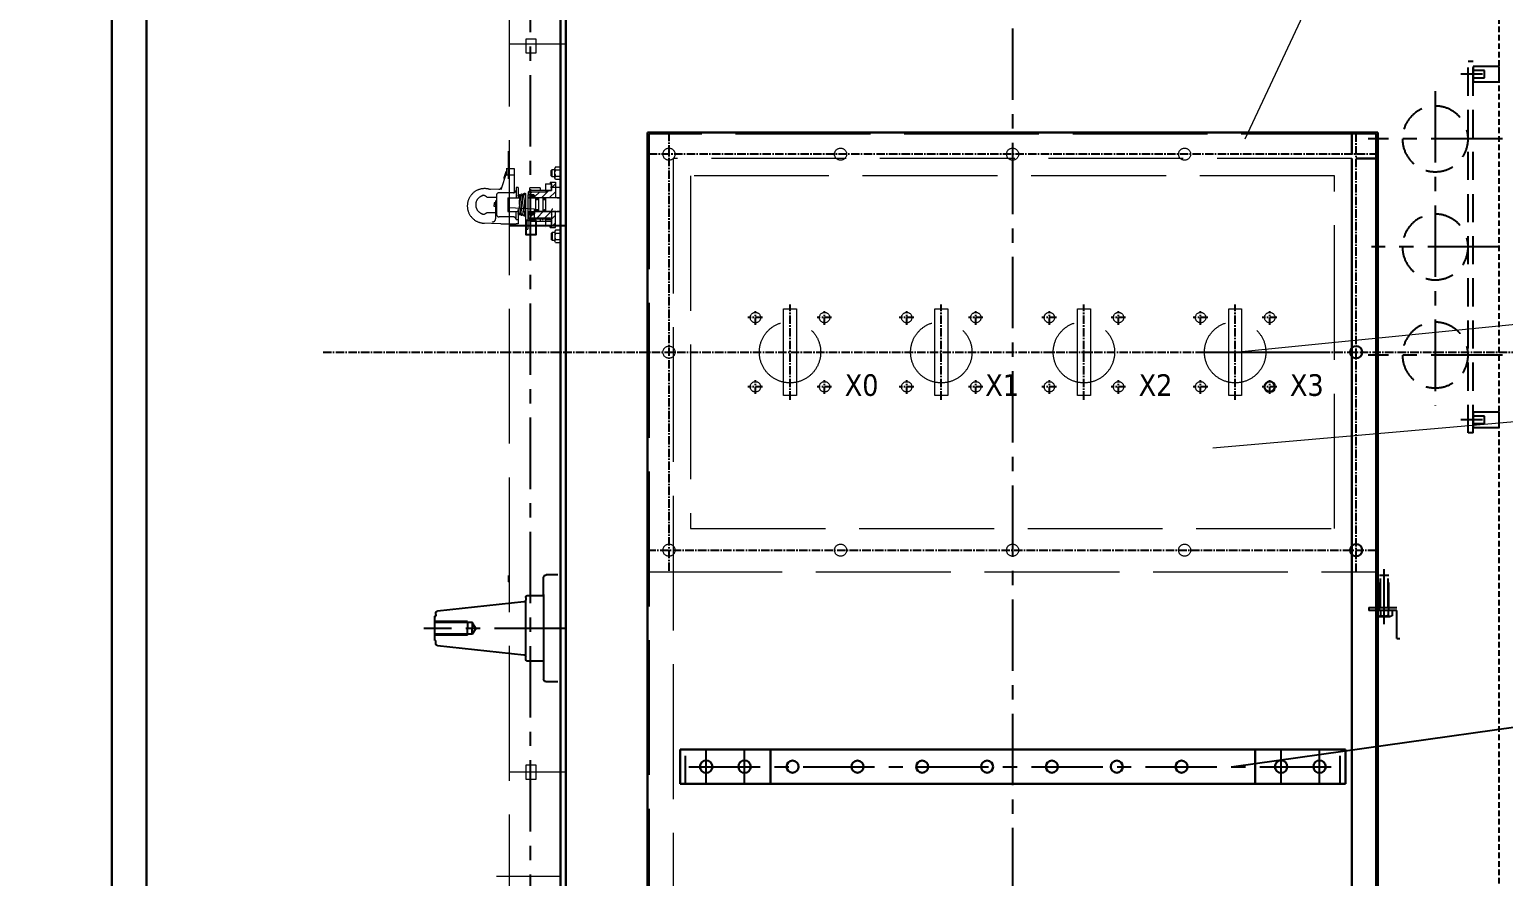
# Model space of a CAD drawing. Header units: millimetres. Extents: x 97339 to 122350, y -311274 to -152040.
# Drawn here: x 113657 to 115362, y -154634 to -153654 of the extents above; entities that cross this region are included whole.
import ezdxf

# ---------------------------------------------------------------- set-up
doc = ezdxf.new("R2010")
doc.units = ezdxf.units.MM
doc.header["$LTSCALE"] = 13
for name, pattern in [('ACAD_ISO02W100', [15, 12, -3]), ('CENTER', [50.8, 31.75, -6.35, 6.35, -6.35]), ('CENTER2', [1.125, 0.75, -0.125, 0.125, -0.125]), ('CENTERX2', [101.6, 63.5, -12.7, 12.7, -12.7]), ('DASHED', [0.75, 0.5, -0.25])]:
    doc.linetypes.add(name, pattern=pattern)
doc.layers.get('0').update_dxf_attribs({"color": 1, "linetype": 'CENTER'})
for name, color, linetype in [('1', 4, 'Continuous'), ('10', 1, 'Continuous'), ('3中心线层', 1, 'CENTER'), ('4虚线层', 6, 'DASHED'), ('PDF_几何图形', 7, 'Continuous'), ('中心线', 1, 'CENTER2'), ('器身绝缘0', 4, 'Continuous'), ('粗实线', 4, 'Continuous'), ('细实线', 2, 'Continuous')]:
    doc.layers.add(name, color=color, linetype=linetype)
doc.layers.add('标注、文本', color=3, linetype='Continuous', lineweight=25)
doc.layers.add('铁心', color=3, linetype='Continuous', lineweight=0)
doc.styles.get("Standard").update_dxf_attribs({"font": 'gbenor.shx', "bigfont": 'gbcbig.shx'})
doc.styles.add('Tahoma$001', font='tahoma.ttf', dxfattribs={"height": 2.159784})
doc.dimstyles.new('1-15', dxfattribs={"dimscale": 20, "dimtxt": 3.5, "dimasz": 2, "dimexe": 1.5, "dimexo": 0.5, "dimgap": 0.5, "dimtad": 1, "dimtoh": 1, "dimdec": 1, "dimdsep": 46, "dimtxsty": 'Standard', "dimcen": 2.5, "dimclrd": 3, "dimclre": 3, "dimclrt": 3, "dimadec": 0, "dimazin": 2, "dimtfac": 1, "dimtdec": 1, "dimtmove": 0, "dimatfit": 2, "dimfxl": 1, "dimarcsym": 0})
pattern_1 = [(135, (113682.8832, -165104.8281), (0.56126601, 0.56126601), []), (45, (113682.8832, -165104.8281), (1.68379802, 0.56126601), [1.984375, -1.190625])]

# ---------------------------------------------------------------- blocks, each defined once
blk = doc.blocks.new('角钢')
at = {"layer": '3中心线层'}
blk.add_line((212593.6, 11126.3), (212593.6, 11190), dxfattribs=at)
at = {"layer": '4虚线层', "ltscale": 5}
for p, q in [((212588.2, 11142), (212588.2, 11182.5)), ((212588.2, 11182.5), (212599, 11182.5)), ((212589.3, 11146.7), (212589.3, 11182.5)), ((212597.9, 11146.7), (212597.9, 11182.5)), ((212599, 11142), (212599, 11182.5)), ((212611.6, 11145.6), (212575.6, 11145.6)), ((212579.2, 11109.6), (212579.2, 11142)), ((212579.2, 11142), (212611.6, 11142)), ((212584.6, 11142), (212584.6, 11136.2)), ((212589.1, 11142), (212589.1, 11136.2)), ((212598.1, 11142), (212598.1, 11136.2)), ((212602.6, 11142), (212602.6, 11136.2)), ((212611.6, 11145.6), (212611.6, 11142)), ((212600.4, 11135.2), (212593.6, 11135.2)), ((212579.2, 11109.6), (212575.6, 11109.6))]:
    blk.add_line(p, q, dxfattribs=at)
at = {"layer": '4虚线层'}
blk.add_line((212593.6, 11135.2), (212586.8, 11135.2), dxfattribs=at)
blk.add_arc((212586.8, 11138.2), 3.01, 221.6088, 318.3912, dxfattribs=at)
at = {"layer": '4虚线层', "ltscale": 5}
for centre, radius, start, end in [((212593.6, 11145.8), 10.5, 244.676, 295.324), ((212600.4, 11138.2), 3.01, 221.6088, 318.3912)]:
    blk.add_arc(centre, radius, start, end, dxfattribs=at)
blk = doc.blocks.new('A$C7A9C35AF')
at = {"layer": '1', "color": 1, "linetype": 'CENTERX2', "lineweight": -3, "ltscale": 0.1}
for p, q in [((23.1, 415), (48.2, 415)), ((77.9, 395.1), (77.9, 31.7)), ((0, 340), (155.7, 340)), ((3.9, 215), (151.8, 215)), ((0, 90), (155.7, 90)), ((23.1, 15), (48.2, 15))]:
    blk.add_line(p, q, dxfattribs=at)
at = {"layer": '4虚线层', "ltscale": 5}
for p, q in [((39.9, 430), (33.9, 430)), ((33.9, 0), (33.9, 430)), ((39.9, 0), (39.9, 430)), ((33.9, 0), (39.9, 0))]:
    blk.add_line(p, q, dxfattribs=at)
for points in [[(3.9, 423.9), (33.9, 423.9), (33.9, 406.1), (3.9, 406.1)], [(3.9, 423.9), (33.9, 423.9), (33.9, 406.1), (3.9, 406.1)], [(20.9, 419.3), (33.9, 419.3), (33.9, 410.7), (20.9, 410.7)], [(20.9, 419.3), (33.9, 419.3), (33.9, 410.7), (20.9, 410.7)], [(3.9, 23.9), (33.9, 23.9), (33.9, 6.1), (3.9, 6.1)], [(3.9, 23.9), (33.9, 23.9), (33.9, 6.1), (3.9, 6.1)], [(20.9, 19.3), (33.9, 19.3), (33.9, 10.7), (20.9, 10.7)], [(20.9, 19.3), (33.9, 19.3), (33.9, 10.7), (20.9, 10.7)]]:
    blk.add_lwpolyline(points, close=True, dxfattribs=at)
for centre in [(77.9, 340), (77.9, 215), (77.9, 90)]:
    blk.add_circle(centre, 38, dxfattribs=at)
blk = doc.blocks.new('*D557')
at = {"layer": 'Defpoints', "color": 0, "transparency": 16777216}
for p in [(113509.8, -153257.1), (113752, -153257.1), (113752, -155208.4)]:
    blk.add_point(p, dxfattribs=at)
at = {"layer": '标注、文本', "color": 3, "lineweight": -2, "transparency": 16777216}
for p, q in [((113742, -153257.1), (113479.8, -153257.1)), ((113509.8, -155168.4), (113509.8, -153297.1)), ((113742, -155208.4), (113479.8, -155208.4))]:
    blk.add_line(p, q, dxfattribs=at)
at = {"layer": '标注、文本', "color": 3, "transparency": 16777216}
for points in [[(113503.2, -153297.1), (113516.5, -153297.1), (113509.8, -153257.1)], [(113503.2, -155168.4), (113516.5, -155168.4), (113509.8, -155208.4)]]:
    blk.add_solid(points, dxfattribs=at)
at = {"layer": '标注、文本', "color": 3, "transparency": 16777216, "insert": (113464.8, -154232.8), "char_height": 70, "attachment_point": 5, "rotation": 90}
blk.add_mtext('2050', dxfattribs=at)
blk = doc.blocks.new('A$C08576B93')
at = {"layer": '1', "color": 1, "linetype": 'CENTERX2', "lineweight": -3, "ltscale": 0.1}
for p, q in [((30, 0), (30, 40)), ((74.5, 0), (74.5, 40))]:
    blk.add_line(p, q, dxfattribs=at)
at = {"layer": '4虚线层', "ltscale": 5}
blk.add_line((6, 0), (6, 40), dxfattribs=at)
at = {"layer": '粗实线', "lineweight": 30}
for p, q in [((0, 40), (104.5, 40)), ((0, 0), (0, 40)), ((104.5, 40), (104.5, 0)), ((104.5, 0), (0, 0))]:
    blk.add_line(p, q, dxfattribs=at)
for centre in [(30, 20), (74.5, 20)]:
    blk.add_circle(centre, 7.15, dxfattribs=at)

msp = doc.modelspace()

# ---------------------------------------------------------------- hatches: boundary and pattern name
at = {"linetype": 'ACAD_ISO02W100', "lineweight": 13}
h = msp.add_hatch(dxfattribs=at)
h.set_pattern_fill('ANSI31', color=2, scale=2, angle=450, style=0)
h.set_pattern_definition([(45, (113682.883, -165104.828), (4.490128, -4.490128), [])])
h.paths.add_polyline_path([(114238.288, -153846.097), (114233.088, -153846.097), (114233.088, -153848.897), (114238.288, -153848.897), (114238.288, -153847.597)])
h = msp.add_hatch(dxfattribs=at)
h.set_pattern_fill('ANSI31', color=2, scale=1.5, angle=450, style=0)
h.set_pattern_definition([(45, (113682.883, -165104.828), (3.367596, -3.367596), [])])
h.paths.add_polyline_path([(114238.288, -153846.097), (114233.088, -153846.097), (114233.088, -153848.897), (114238.288, -153848.897), (114238.288, -153847.597)])
h = msp.add_hatch(dxfattribs=at)
h.set_pattern_fill('ANSI31', color=2, scale=2, angle=360, style=0)
h.set_pattern_definition([(45, (85877.0303, -165383.168), (-4.490128, 4.490128), [])])
h.paths.add_polyline_path([(114234.088, -153842.097), (114255.088, -153842.097), (114255.088, -153840.597), (114260.588, -153840.597), (114260.588, -153832.097), (114259.088, -153832.097), (114259.088, -153831.097), (114265.088, -153831.097), (114265.088, -153849.097), (114264.524, -153849.097), (114252.822, -153849.097, 0.33333333), (114251.322, -153849.097), (114244.522, -153849.097, 0.33333333), (114243.022, -153849.097), (114242.186, -153849.097), (114241.088, -153849.097), (114241.088, -153846.597), (114240.088, -153845.597), (114234.088, -153845.597)])
h.paths.add_polyline_path([(114241.088, -153865.097), (114243.022, -153865.097, 0.33333333), (114244.522, -153865.097), (114249.222, -153865.097), (114251.322, -153865.097, 0.33333333), (114252.822, -153865.097), (114264.522, -153865.097), (114265.088, -153865.097), (114265.088, -153883.143), (114259.088, -153883.143), (114259.088, -153882.097), (114260.588, -153882.097), (114260.588, -153873.597), (114259.088, -153873.597), (114259.088, -153872.097), (114234.088, -153872.097), (114234.088, -153868.597), (114240.088, -153868.597), (114241.088, -153867.597)])
h = msp.add_hatch(dxfattribs=at)
h.set_pattern_fill('ANSI38', color=2, scale=0.25, angle=360, style=0)
h.set_pattern_definition(pattern_1)
h.paths.add_polyline_path([(114241.088, -153847.597, 1), (114238.288, -153847.597, 1)])
h = msp.add_hatch(dxfattribs=at)
h.set_pattern_fill('ANSI31', color=2, scale=0.5, angle=450, style=0)
h.set_pattern_definition([(45, (113682.8832, -165104.8281), (1.12253202, -1.12253202), [])])
h.paths.add_polyline_path([(114238.288, -153868.097), (114238.288, -153865.297), (114233.088, -153865.297), (114233.088, -153868.097)])
h = msp.add_hatch(dxfattribs=at)
h.set_pattern_fill('ANSI38', color=2, scale=0.25, angle=360, style=0)
h.set_pattern_definition(pattern_1)
h.paths.add_polyline_path([(114241.088, -153866.597, 1), (114238.288, -153866.597, 1)])

# ---------------------------------------------------------------- linework, layer by layer
at = {"color": 2, "linetype": 'ACAD_ISO02W100', "lineweight": 13}
for p, q in [((114212.016, -155108.427), (114212.016, -153287.074)), ((114277.016, -153671.431), (114212.016, -153671.431)), ((114271.016, -153835.495), (114271.016, -153713.708)), ((114373.516, -153775.631), (114373.516, -155195.043)), ((115214.516, -153775.631), (114373.516, -153775.631)), ((114211.016, -153827.099), (114211.016, -153795.012)), ((114265.057, -153813.414), (114264.549, -153815.037)), ((114265.057, -153813.414), (114271.016, -153813.414)), ((114401.516, -153803.631), (114401.516, -155167.043)), ((115186.516, -153803.631), (114401.516, -153803.631)), ((114208.576, -153819.703), (114201.876, -153839.703)), ((114207.628, -153819.385), (114205.283, -153826.385)), ((114206.231, -153826.703), (114205.283, -153826.385)), ((114207.64, -153818.849), (114205.295, -153825.849)), ((114206.243, -153826.166), (114205.295, -153825.849)), ((114206.357, -153822.678), (114206.524, -153822.678)), ((114208.576, -153819.703), (114207.628, -153819.385)), ((114208.588, -153819.166), (114207.64, -153818.849)), ((114208.248, -153814.739), (114208.248, -153814.739)), ((114208.576, -153815.003), (114208.576, -153819.703)), ((114208.576, -153815.003), (114217.363, -153815.003)), ((114208.576, -153819.703), (114208.576, -153822.678)), ((114208.576, -153822.678), (114217.363, -153822.678)), ((114217.363, -153815.003), (114217.363, -153843.065)), ((114261.216, -153816.191), (114260.023, -153817.473)), ((114260.023, -153823.714), (114260.023, -153817.473)), ((114261.181, -153824.777), (114260.023, -153823.714)), ((114264.549, -153824.777), (114261.181, -153824.777)), ((114261.215, -153816.191), (114264.549, -153816.192)), ((114261.216, -153824.777), (114261.216, -153816.191)), ((114264.549, -153826.382), (114264.549, -153815.037)), ((114264.639, -153815.719), (114264.549, -153815.196)), ((114265.303, -153827.724), (114264.549, -153826.382)), ((114264.837, -153824.85), (114264.605, -153825.562)), ((114264.768, -153816.235), (114264.639, -153815.719)), ((114265, -153816.725), (114264.768, -153816.235)), ((114265.211, -153824.227), (114264.837, -153824.85)), ((114265.038, -153816.716), (114271.017, -153816.716)), ((114265.209, -153824.216), (114271.017, -153824.216)), ((114271.016, -153827.724), (114265.303, -153827.724)), ((114421.516, -153823.631), (114421.516, -154231.631)), ((115166.516, -153823.631), (114421.516, -153823.631)), ((115166.516, -154231.631), (115166.516, -153823.631)), ((114201.888, -153839.166), (114188.038, -153839.645)), ((114196.888, -153846.166), (114196.888, -153853.666)), ((114216.588, -153843.166), (114199.888, -153843.166)), ((114219.588, -153837.166), (114219.588, -153838.166)), ((114219.588, -153837.166), (114219.588, -153849.093)), ((114221.888, -153837.166), (114219.588, -153837.166)), ((114221.888, -153837.166), (114221.888, -153849.097)), ((114225.186, -153845.668), (114222.131, -153867.752)), ((114223.642, -153856.826), (114224.131, -153846.374)), ((114227.185, -153845.624), (114224.13, -153867.818)), ((114225.192, -153868.396), (114228.604, -153844.773)), ((114230.588, -153844.952), (114227.184, -153868.573)), ((114230.588, -153844.593), (114229.167, -153868.393)), ((114230.588, -153845.597), (114230.588, -153865.054)), ((114234.088, -153845.597), (114233.088, -153845.597)), ((114233.088, -153845.597), (114233.088, -153849.097)), ((114238.288, -153846.097), (114233.088, -153846.097)), ((114234.088, -153842.097), (114235.588, -153840.597)), ((114234.088, -153845.597), (114234.088, -153842.097)), ((114234.088, -153842.097), (114255.088, -153842.097)), ((114240.088, -153845.597), (114234.088, -153845.597)), ((114235.588, -153840.597), (114235.588, -153837.597)), ((114247.588, -153837.597), (114235.588, -153837.597)), ((114260.588, -153840.597), (114235.588, -153840.597)), ((114238.288, -153849.097), (114238.288, -153845.597)), ((114238.288, -153847.597), (114238.288, -153849.097)), ((114241.088, -153846.597), (114240.088, -153845.597)), ((114241.088, -153849.097), (114241.088, -153846.597)), ((114247.588, -153837.597), (114247.588, -153840.597)), ((114253.588, -153840.597), (114247.588, -153840.597)), ((114253.588, -153833.097), (114253.588, -153840.097)), ((114253.588, -153833.097), (114260.588, -153833.097)), ((114253.588, -153833.097), (114253.588, -153834.597)), ((114253.588, -153840.097), (114253.588, -153840.597)), ((114253.588, -153840.097), (114260.588, -153840.097)), ((114253.588, -153840.597), (114260.588, -153840.597)), ((114259.088, -153830.797), (114265.088, -153830.797)), ((114259.088, -153830.797), (114259.088, -153832.097)), ((114260.588, -153832.097), (114259.088, -153832.097)), ((114259.088, -153832.097), (114259.088, -153833.097)), ((114270.357, -153837.174), (114259.609, -153837.174)), ((114260.588, -153840.597), (114260.588, -153832.097)), ((114260.588, -153833.097), (114260.588, -153840.597)), ((114265.088, -153830.797), (114265.088, -153849.097)), ((114185.888, -153848.236), (114196.888, -153848.236)), ((114196.888, -153855.08), (114194.354, -153855.08)), ((114194.354, -153855.08), (114194.354, -153857.08)), ((114194.354, -153859.08), (114194.354, -153857.08)), ((114196.888, -153859.08), (114194.354, -153859.08)), ((114196.016, -153873.076), (114196.016, -153852.077)), ((114196.016, -153873.076), (114196.016, -153852.077)), ((114196.888, -153852.966), (114196.888, -153868.166)), ((114209.888, -153849.093), (114224.712, -153849.093)), ((114209.888, -153849.093), (114209.888, -153865.066)), ((114211.016, -153859.141), (114211.016, -153852.076)), ((114211.949, -153860.138), (114240.082, -153862.014)), ((114221.888, -153864.466), (114221.888, -153862.466)), ((114221.888, -153864.466), (114221.888, -153876.166)), ((114226.708, -153849.093), (114227.98, -153849.093)), ((114229.991, -153849.093), (114230.588, -153849.093)), ((114238.288, -153848.897), (114233.088, -153848.897)), ((114233.088, -153849.093), (114244.238, -153849.093)), ((114233.088, -153849.093), (114233.088, -153865.052)), ((114241.016, -153875.076), (114241.016, -153863.012)), ((114263.088, -153849.097), (114241.088, -153849.097)), ((114242.122, -153849.097), (114242.122, -153851.097)), ((114242.122, -153851.097), (114242.122, -153863.097)), ((114245.422, -153851.097), (114242.122, -153851.097)), ((114242.122, -153863.097), (114242.122, -153865.097)), ((114245.422, -153863.097), (114242.122, -153863.097)), ((114262.686, -153849.097), (114242.186, -153849.097)), ((114243.766, -153849.097), (114242.542, -153850.32)), ((114242.542, -153864.317), (114243.121, -153864.896)), ((114243.236, -153863.097), (114242.567, -153863.766)), ((114244.359, -153863.097), (114242.706, -153864.749)), ((114244.712, -153849.273), (114242.948, -153851.037)), ((114248.024, -153849.097), (114243.024, -153849.097)), ((114243.03, -153849.09), (114243.037, -153849.097)), ((114243.037, -153849.097), (114244.243, -153850.303)), ((114243.442, -153862.891), (114243.236, -153863.097)), ((114243.38, -153862.91), (114243.566, -153863.097)), ((114243.401, -153850.584), (114243.914, -153851.097)), ((114243.401, -153864.054), (114244.444, -153865.097)), ((114244.936, -153863.641), (114243.481, -153865.097)), ((114243.566, -153863.097), (114244.243, -153863.773)), ((114244.011, -153851.097), (114243.761, -153851.346)), ((114243.996, -153848.867), (114243.766, -153849.097)), ((114243.914, -153851.097), (114244.116, -153851.298)), ((114245.022, -153850.085), (114244.011, -153851.097)), ((114249.222, -153849.097), (114244.222, -153849.097)), ((114249.222, -153849.097), (114244.222, -153849.097)), ((114244.238, -153851.193), (114244.283, -153851.193)), ((114244.238, -153862.966), (114244.283, -153862.966)), ((114244.425, -153863.03), (114244.359, -153863.097)), ((114244.524, -153849.461), (114245.014, -153849.951)), ((114245.422, -153849.097), (114245.422, -153851.097)), ((114245.422, -153851.097), (114245.422, -153863.097)), ((114245.422, -153863.097), (114245.422, -153865.097)), ((114250.422, -153849.097), (114250.422, -153851.097)), ((114250.422, -153851.097), (114250.422, -153863.097)), ((114250.422, -153851.097), (114253.722, -153851.097)), ((114250.422, -153863.097), (114250.422, -153865.097)), ((114250.422, -153863.097), (114253.722, -153863.097)), ((114250.823, -153850.148), (114251.772, -153851.097)), ((114251.623, -153849.097), (114250.841, -153849.879)), ((114252.216, -153863.097), (114250.871, -153864.442)), ((114250.891, -153863.686), (114252.101, -153864.896)), ((114252.746, -153849.097), (114251.04, -153850.802)), ((114251.104, -153849.306), (114251.54, -153849.742)), ((114263.324, -153849.097), (114251.324, -153849.097)), ((114253.079, -153863.356), (114251.339, -153865.097)), ((114251.382, -153863.054), (114251.424, -153863.097)), ((114251.424, -153863.097), (114251.54, -153863.212)), ((114251.868, -153851.097), (114251.681, -153851.284)), ((114251.772, -153851.097), (114252.021, -153851.345)), ((114253.259, -153849.706), (114251.868, -153851.097)), ((114251.896, -153848.975), (114252.017, -153849.097)), ((114252.017, -153849.097), (114253.223, -153850.303)), ((114252.418, -153862.895), (114252.216, -153863.097)), ((114252.322, -153862.872), (114252.546, -153863.097)), ((114252.381, -153850.584), (114252.863, -153851.065)), ((114252.381, -153864.054), (114253.114, -153864.787)), ((114253.313, -153864.245), (114252.461, -153865.097)), ((114264.522, -153849.097), (114252.522, -153849.097)), ((114264.522, -153849.097), (114252.522, -153849.097)), ((114252.546, -153863.097), (114253.223, -153863.773)), ((114252.778, -153849.065), (114252.746, -153849.097)), ((114253.722, -153849.097), (114253.722, -153851.097)), ((114253.722, -153851.097), (114253.722, -153863.097)), ((114253.722, -153863.097), (114253.722, -153865.097)), ((114261.016, -153863.931), (114260.079, -153864.758)), ((114260.079, -153864.758), (114261.016, -153865.672)), ((114261.016, -153863.931), (114261.016, -153863.076)), ((114265.722, -153849.097), (114264.524, -153849.097)), ((114270.357, -153849.097), (114266.922, -153849.097)), ((114267.222, -153849.097), (114270.357, -153849.097)), ((114270.357, -153849.097), (114267.222, -153849.097)), ((114201.888, -153879.166), (114180.51, -153878.428)), ((114181.223, -153878.44), (114181.223, -153878.452)), ((114185.761, -153866.197), (114196.888, -153866.197)), ((114216.588, -153871.166), (114199.888, -153871.166)), ((114201.888, -153879.166), (114219.588, -153879.166)), ((114209.888, -153865.066), (114222.504, -153865.058)), ((114219.588, -153874.166), (114219.588, -153865.06)), ((114219.588, -153874.166), (114221.888, -153874.166)), ((114221.888, -153879.166), (114219.588, -153879.166)), ((114221.888, -153879.166), (114219.588, -153879.166)), ((114221.888, -153865.059), (114221.888, -153879.166)), ((114224.51, -153865.057), (114225.675, -153865.057)), ((114227.691, -153865.055), (114229.367, -153865.054)), ((114230.588, -153865.054), (114230.588, -153885.46)), ((114233.088, -153865.052), (114244.243, -153865.046)), ((114233.088, -153865.052), (114233.088, -153868.597)), ((114233.088, -153865.052), (114233.088, -153885.46)), ((114238.288, -153865.297), (114233.088, -153865.297)), ((114238.288, -153868.097), (114233.088, -153868.097)), ((114240.088, -153868.597), (114233.088, -153868.597)), ((114234.088, -153872.097), (114234.088, -153868.597)), ((114234.088, -153872.097), (114259.088, -153872.097)), ((114235.588, -153873.597), (114234.088, -153872.097)), ((114235.588, -153873.597), (114235.588, -153876.597)), ((114260.588, -153873.597), (114235.588, -153873.597)), ((114247.569, -153876.597), (114235.588, -153876.597)), ((114238.288, -153865.097), (114238.288, -153868.597)), ((114238.288, -153868.597), (114238.288, -153865.097)), ((114240.088, -153868.597), (114241.088, -153867.597)), ((114241.088, -153867.597), (114241.088, -153865.097)), ((114263.088, -153865.097), (114241.088, -153865.097)), ((114242.016, -153876.076), (114260.016, -153876.076)), ((114262.686, -153865.097), (114242.186, -153865.097)), ((114249.222, -153865.097), (114244.222, -153865.097)), ((114249.222, -153865.097), (114244.222, -153865.097)), ((114244.243, -153865.046), (114270.357, -153865.046)), ((114244.444, -153865.097), (114244.476, -153865.129)), ((114250.422, -153865.097), (114245.422, -153865.097)), ((114247.569, -153873.597), (114247.569, -153876.597)), ((114252.461, -153865.097), (114252.22, -153865.338)), ((114264.522, -153865.097), (114252.522, -153865.097)), ((114264.522, -153865.097), (114252.522, -153865.097)), ((114253.588, -153873.597), (114253.588, -153881.097)), ((114253.588, -153873.597), (114253.588, -153881.097)), ((114253.588, -153874.097), (114260.588, -153874.097)), ((114253.588, -153879.597), (114253.588, -153881.097)), ((114253.588, -153881.097), (114260.588, -153881.097)), ((114265.722, -153865.097), (114253.722, -153865.097)), ((114254.022, -153865.097), (114254.857, -153865.097)), ((114254.022, -153865.097), (114254.857, -153865.097)), ((114259.088, -153873.597), (114259.088, -153872.097)), ((114259.088, -153883.397), (114259.088, -153881.097)), ((114261.016, -153866.869), (114260.079, -153867.696)), ((114260.079, -153867.696), (114261.016, -153868.609)), ((114261.016, -153870.85), (114260.079, -153871.677)), ((114260.079, -153871.677), (114261.016, -153872.591)), ((114260.588, -153873.597), (114260.588, -153881.097)), ((114260.588, -153882.097), (114260.588, -153873.597)), ((114261.016, -153866.869), (114261.016, -153865.672)), ((114261.016, -153870.85), (114261.016, -153868.609)), ((114261.016, -153875.076), (114261.016, -153872.591)), ((114262.686, -153865.097), (114265.022, -153865.097)), ((114265.722, -153865.097), (114264.524, -153865.097)), ((114265.088, -153883.397), (114265.088, -153865.097)), ((114270.357, -153865.097), (114266.922, -153865.097)), ((114270.357, -153865.097), (114267.222, -153865.097)), ((114267.222, -153865.097), (114270.357, -153865.097)), ((114230.588, -153885.46), (114233.088, -153885.46)), ((114253.7, -153883.064), (114253.588, -153883.064)), ((114260.588, -153882.097), (114259.088, -153882.097)), ((114259.088, -153883.397), (114265.088, -153883.397)), ((114259.088, -153883.397), (114265.088, -153883.397)), ((114259.088, -153883.397), (114265.088, -153883.397)), ((114421.516, -154231.631), (115166.516, -154231.631)), ((114211.016, -154293.086), (114211.016, -154286.021)), ((114371.516, -154281.631), (115216.516, -154281.631)), ((114277.016, -154513.431), (114212.016, -154513.431)), ((114271.016, -154634.043), (114197.016, -154634.043))]:
    msp.add_line(p, q, dxfattribs=at)
for points in [[(114243.016, -153665.431), (114231.016, -153665.431), (114231.016, -153681.431), (114243.016, -153681.431)], [(114529.016, -153977.631), (114544.016, -153977.631), (114544.016, -154077.631), (114529.016, -154077.631)], [(114704.016, -153977.631), (114719.016, -153977.631), (114719.016, -154077.631), (114704.016, -154077.631)], [(114869.016, -153977.631), (114884.016, -153977.631), (114884.016, -154077.631), (114869.016, -154077.631)], [(115044.016, -153977.631), (115059.016, -153977.631), (115059.016, -154077.631), (115044.016, -154077.631)], [(114243.016, -154505.431), (114231.016, -154505.431), (114231.016, -154521.431), (114243.016, -154521.431)]]:
    msp.add_lwpolyline(points, close=True, dxfattribs=at)
for centre, radius in [((114396.516, -153798.631), 7), ((114595.016, -153798.631), 7), ((114794.016, -153798.631), 7), ((114993.016, -153798.631), 7), ((114223.131, -153846.374), 1), ((114226.185, -153845.646), 1), ((114229.604, -153844.773), 1), ((114239.688, -153847.597), 1.4), ((114243.772, -153850.097), 1.25), ((114243.772, -153864.097), 1.25), ((114252.072, -153850.097), 1.25), ((114252.072, -153864.097), 1.25), ((114223.131, -153867.785), 1), ((114226.185, -153868.513), 1), ((114229.604, -153869.386), 1), ((114239.688, -153866.597), 1.4), ((114496.516, -153987.631), 6), ((114576.516, -153987.631), 6), ((114671.516, -153987.631), 6), ((114751.516, -153987.631), 6), ((114836.516, -153987.631), 6), ((114916.516, -153987.631), 6), ((115011.516, -153987.631), 6), ((115091.516, -153987.631), 6), ((114536.516, -154027.631), 35.5), ((114711.516, -154027.631), 35.5), ((114876.516, -154027.631), 35.5), ((115051.516, -154027.631), 35.5), ((114396.516, -154027.631), 7), ((114496.516, -154067.631), 6), ((114576.516, -154067.631), 6), ((114671.516, -154067.631), 6), ((114751.516, -154067.631), 6), ((114836.516, -154067.631), 6), ((114916.516, -154067.631), 6), ((115011.516, -154067.631), 6), ((114396.516, -154256.631), 7), ((114595.016, -154256.631), 7), ((114794.016, -154256.631), 7), ((114993.016, -154256.631), 7)]:
    msp.add_circle(centre, radius, dxfattribs=at)
for centre, radius, start, end in [((114296.585, -153821.355), 32.308, 185.594641, 185.934815), ((114290.93, -153821.949), 26.623, 185.921264, 186.765604), ((114275.633, -153820.225), 11.161, 161.674005, 173.251663), ((114275.633, -153820.225), 11.161, 186.748337, 200.951602), ((114183.201, -153858.44), 20, 70.008476, 270.062895), ((114183.888, -153857.166), 11, 96.363853, 180), ((114180.336, -153843.253), 3, 276.363853, 276.363853), ((114181.223, -153851.203), 5, 66.109336, 96.363853), ((114178.388, -153857.604), 12, 51.317813, 66.109336), ((114199.888, -153846.166), 3, 90, 180), ((114199.704, -153836.24), 3, 271.978733, 341.479151), ((114216.588, -153840.166), 3, 270, 0), ((114183.888, -153857.166), 11, 180.138819, 263.636147), ((114212.016, -153859.141), 1, 180, 266.185925), ((114240.016, -153863.012), 1, 0, 86.185925), ((114262.016, -153863.076), 1, 89.999999, 179.999999), ((114180.336, -153871.08), 3, 83.636147, 83.636147), ((114181.223, -153863.129), 5, 263.636147, 293.890664), ((114178.388, -153856.729), 12, 293.890664, 307.911751), ((114192.016, -153873.076), 4, 270, 0), ((114192.016, -153873.076), 4, 270, 0), ((114199.888, -153868.166), 3, 180, 270), ((114216.588, -153874.166), 3, 0, 90), ((114242.016, -153875.076), 1, 180, 270), ((114260.016, -153875.076), 1, 270, 0), ((114212.016, -154293.086), 1, 180, 266.185925)]:
    msp.add_arc(centre, radius, start, end, dxfattribs=at)
at = {"color": 2, "linetype": 'ACAD_ISO02W100', "lineweight": 13, "start_tangent": (-0.19280601, 0.98123689), "end_tangent": (-0.11811838, 0.99299952)}
msp.add_spline([(114264.685, -153826.331), (114264.642, -153826.102), (114264.493, -153825.085)], degree=3, dxfattribs=at)
at = {"layer": '1', "color": 1, "linetype": 'CENTERX2', "lineweight": -3, "ltscale": 0.1}
for p, q in [((114236.435, -155110.427), (114236.435, -153257.074)), ((114236.435, -155110.427), (114236.435, -153257.074)), ((114794.016, -153257.074), (114794.016, -155108.427)), ((114277.016, -154347.012), (114112.877, -154347.012)), ((114419.509, -154507.019), (115179.145, -154507.019))]:
    msp.add_line(p, q, dxfattribs=at)
at = {"layer": '10', "color": 2, "linetype": 'ACAD_ISO02W100', "lineweight": 13}
for p, q in [((114224.712, -153849.097), (114221.888, -153849.097)), ((114221.888, -153864.483), (114221.888, -153862.466)), ((114227.98, -153849.097), (114226.707, -153849.097)), ((114230.588, -153849.097), (114229.991, -153849.097)), ((114270.357, -153849.097), (114233.088, -153849.097)), ((114270.357, -153849.097), (114269.388, -153849.097)), ((114250.088, -153873.597), (114250.088, -153874.866)), ((114261.181, -153889.382), (114260.023, -153890.445)), ((114260.023, -153890.445), (114260.023, -153896.686)), ((114261.216, -153897.968), (114260.023, -153896.686)), ((114264.549, -153889.382), (114261.181, -153889.382)), ((114261.215, -153897.968), (114264.549, -153897.967)), ((114261.216, -153889.382), (114261.216, -153897.968)), ((114265.303, -153886.435), (114264.549, -153887.777)), ((114264.549, -153887.777), (114264.549, -153899.122)), ((114264.639, -153898.44), (114264.549, -153898.963)), ((114264.837, -153889.309), (114264.605, -153888.597)), ((114264.768, -153897.924), (114264.639, -153898.44)), ((114265, -153897.434), (114264.768, -153897.924)), ((114265.211, -153889.932), (114264.837, -153889.309)), ((114265.038, -153897.443), (114271.017, -153897.443)), ((114265.209, -153889.943), (114271.017, -153889.943)), ((114271.016, -153886.435), (114265.303, -153886.435)), ((114265.057, -153900.745), (114264.549, -153899.122)), ((114265.057, -153900.745), (114271.016, -153900.745))]:
    msp.add_line(p, q, dxfattribs=at)
for start, end in [(159.048398, 173.251663), (186.748337, 198.325995)]:
    msp.add_arc((114275.633, -153893.934), 11.161, start, end, dxfattribs=at)
at = {"layer": '3中心线层', "ltscale": 0.02}
for p, q in [((114496.516, -153995.839), (114496.516, -153980.028)), ((114576.516, -153995.839), (114576.516, -153980.028)), ((114671.516, -153995.839), (114671.516, -153980.028)), ((114751.516, -153995.839), (114751.516, -153980.028)), ((114836.516, -153995.839), (114836.516, -153980.028)), ((114916.516, -153995.839), (114916.516, -153980.028)), ((115011.516, -153995.839), (115011.516, -153980.028)), ((115091.516, -153995.839), (115091.516, -153980.028)), ((114504.704, -153987.631), (114487.875, -153987.631)), ((114584.704, -153987.631), (114567.875, -153987.631)), ((114679.704, -153987.631), (114662.875, -153987.631)), ((114759.704, -153987.631), (114742.875, -153987.631)), ((114844.704, -153987.631), (114827.875, -153987.631)), ((114924.704, -153987.631), (114907.875, -153987.631)), ((115019.704, -153987.631), (115002.875, -153987.631)), ((115099.704, -153987.631), (115082.875, -153987.631)), ((114504.704, -154067.631), (114487.875, -154067.631)), ((114496.516, -154075.839), (114496.516, -154060.028)), ((114584.704, -154067.631), (114567.875, -154067.631)), ((114576.516, -154075.839), (114576.516, -154060.028)), ((114679.704, -154067.631), (114662.875, -154067.631)), ((114671.516, -154075.839), (114671.516, -154060.028)), ((114759.704, -154067.631), (114742.875, -154067.631)), ((114751.516, -154075.839), (114751.516, -154060.028)), ((114844.704, -154067.631), (114827.875, -154067.631)), ((114836.516, -154075.839), (114836.516, -154060.028)), ((114924.704, -154067.631), (114907.875, -154067.631)), ((114916.516, -154075.839), (114916.516, -154060.028)), ((115019.704, -154067.631), (115002.875, -154067.631)), ((115011.516, -154075.839), (115011.516, -154060.028)), ((115099.704, -154067.631), (115082.875, -154067.631)), ((115091.516, -154075.839), (115091.516, -154060.028))]:
    msp.add_line(p, q, dxfattribs=at)
at = {"layer": '4虚线层'}
for p, q in [((114277.016, -153257.074), (114277.016, -155100.427)), ((115357.016, -155100.427), (115357.016, -153398.292))]:
    msp.add_line(p, q, dxfattribs=at)
at = {"layer": '4虚线层', "ltscale": 5}
msp.add_line((114277.016, -153365.427), (114277.016, -155100.427), dxfattribs=at)
at = {"layer": 'PDF_几何图形'}
for p, q in [((114251.521, -154307.931), (114251.521, -154288.254)), ((114268.04, -154285.278), (114254.497, -154285.278)), ((114251.521, -154307.931), (114251.521, -154405.771)), ((114230.811, -154382.814), (114230.811, -154314.247)), ((114233.058, -154308.903), (114250.488, -154308.903)), ((114163.398, -154339.269), (114125.501, -154339.269)), ((114126.776, -154340.302), (114125.501, -154339.269)), ((114125.501, -154353.784), (114125.501, -154340.302)), ((114126.776, -154331.131), (114126.776, -154329.309)), ((114126.776, -154331.131), (114126.776, -154333.014)), ((114168.803, -154340.302), (114126.776, -154340.302)), ((114163.398, -154339.269), (114163.398, -154347.043)), ((114126.776, -154353.784), (114125.501, -154354.756)), ((114163.398, -154354.756), (114125.501, -154354.756)), ((114168.803, -154353.784), (114126.776, -154353.784)), ((114163.398, -154354.756), (114163.398, -154347.043)), ((114125.501, -154361.011), (114126.776, -154361.011)), ((114126.776, -154364.777), (114126.776, -154361.011)), ((114250.488, -154385.122), (114233.058, -154385.122)), ((114268.04, -154408.747), (114254.497, -154408.747))]:
    msp.add_line(p, q, dxfattribs=at)
for points in [[(114251.521, -154288.254), (114251.642, -154287.525), (114251.946, -154286.796), (114252.371, -154286.128), (114253.039, -154285.703), (114253.768, -154285.399), (114254.497, -154285.278)], [(114251.521, -154307.931), (114251.399, -154308.417), (114251.035, -154308.781), (114250.488, -154308.903)], [(114230.811, -154311.211), (114230.811, -154314.247), (114230.689, -154314.915), (114230.386, -154315.462), (114229.961, -154316.009), (114229.414, -154316.312), (114228.746, -154316.494), (114128.841, -154327.001)], [(114230.811, -154311.211), (114230.932, -154310.482), (114231.236, -154309.875), (114231.722, -154309.389), (114232.39, -154309.024), (114233.058, -154308.903)], [(114125.501, -154361.011), (114125.501, -154333.014), (114126.776, -154333.014)], [(114126.776, -154329.309), (114126.898, -154328.641), (114127.141, -154328.034), (114127.626, -154327.548), (114128.173, -154327.183), (114128.841, -154327.001)], [(114172.872, -154347.043), (114168.803, -154340.302), (114168.803, -154347.043)], [(114172.872, -154347.043), (114168.803, -154353.784), (114168.803, -154347.043)], [(114128.841, -154367.024), (114128.173, -154366.842), (114127.626, -154366.538), (114127.141, -154365.991), (114126.898, -154365.384), (114126.776, -154364.777)], [(114128.841, -154367.024), (114228.746, -154377.531), (114229.414, -154377.713), (114229.961, -154378.077), (114230.386, -154378.563), (114230.689, -154379.17), (114230.811, -154379.838)], [(114233.058, -154385.122), (114232.39, -154385.001), (114231.722, -154384.697), (114231.236, -154384.211), (114230.932, -154383.543), (114230.811, -154382.814)], [(114250.488, -154385.122), (114251.035, -154385.244), (114251.399, -154385.608), (114251.521, -154386.155)], [(114254.497, -154408.747), (114253.768, -154408.686), (114253.039, -154408.383), (114252.371, -154407.897), (114251.946, -154407.289), (114251.642, -154406.561), (114251.521, -154405.771)]]:
    msp.add_lwpolyline(points, dxfattribs=at)
at = {"layer": '中心线'}
for p, q in [((114396.516, -153773.631), (114396.516, -154281.631)), ((115191.516, -154281.631), (115191.516, -153773.631)), ((115216.516, -153798.631), (114371.516, -153798.631)), ((114536.516, -154082.631), (114536.516, -153972.631)), ((114711.516, -154082.631), (114711.516, -153972.631)), ((114876.516, -154082.631), (114876.516, -153972.631)), ((115051.516, -154082.631), (115051.516, -153972.631)), ((113996.318, -154027.631), (115529.713, -154027.631)), ((115014.7, -154027.631), (115158.332, -154027.631)), ((114371.516, -154256.631), (115216.516, -154256.631))]:
    msp.add_line(p, q, dxfattribs=at)
at = {"layer": '器身绝缘0', "color": 2, "linetype": 'ACAD_ISO02W100', "lineweight": 13}
msp.add_line((114260.129, -153896.631), (114261.561, -153896.631), dxfattribs=at)
at = {"layer": '标注、文本', "color": 4, "lineweight": 30}
for p, q in [((113752.016, -153257.074), (113752.016, -155208.427)), ((114277.016, -153257.074), (114277.016, -155108.427)), ((114371.516, -153773.631), (114371.516, -155197.043)), ((115216.516, -153773.631), (114371.516, -153773.631)), ((115186.516, -153798.631), (115186.516, -153773.631)), ((115214.516, -155195.043), (115214.516, -153775.631)), ((115216.516, -155197.043), (115216.516, -153773.631)), ((115186.516, -155167.043), (115186.516, -153803.631)), ((115216.516, -153803.631), (115191.516, -153803.631))]:
    msp.add_line(p, q, dxfattribs=at)
at = {"layer": '标注、文本', "color": 2, "linetype": 'ACAD_ISO02W100', "lineweight": 13}
msp.add_line((114271.016, -153813.414), (114271.016, -153900.745), dxfattribs=at)
at = {"layer": '标注、文本'}
for p, q in [((114277.016, -153881.431), (114212.016, -153881.431)), ((116604.217, -154289.791), (115050.053, -154507.019))]:
    msp.add_line(p, q, dxfattribs=at)
msp.add_lwpolyline([(114243.016, -153875.431), (114231.016, -153875.431), (114231.016, -153891.431), (114243.016, -153891.431)], close=True, dxfattribs=at)
at = {"layer": '标注、文本', "color": 4, "lineweight": 30}
for centre in [(115191.516, -154027.631), (115191.516, -154256.631)]:
    msp.add_circle(centre, 7, dxfattribs=at)
at = {"layer": '粗实线', "lineweight": 30}
for p, q in [((113792.016, -155108.427), (113792.016, -153257.074)), ((114271.016, -153257.074), (114271.016, -155100.427))]:
    msp.add_line(p, q, dxfattribs=at)
for centre, radius in [((115091.516, -154067.631), 6), ((114539.509, -154507.019), 7), ((114614.509, -154507.019), 7), ((114689.509, -154507.019), 7), ((114764.509, -154507.019), 7), ((114839.509, -154507.019), 7), ((114914.509, -154507.019), 7), ((114989.509, -154507.019), 7)]:
    msp.add_circle(centre, radius, dxfattribs=at)
at = {"layer": '细实线', "color": 4, "lineweight": 30}
for p, q in [((114429.509, -154487.019), (115179.145, -154487.019)), ((115179.145, -154487.019), (115179.145, -154527.019)), ((114429.509, -154527.019), (115179.145, -154527.019))]:
    msp.add_line(p, q, dxfattribs=at)
at = {"layer": '铁心'}
for points in [[(115063.016, -153780.949), (115424.504, -153010.219), (115424.504, -153010.219)], [(115051.516, -154027.631), (116607.53, -153872.097), (116607.53, -153872.097)], [(115025.61, -154138.087), (116608.037, -154000.356), (116608.037, -154000.356)]]:
    msp.add_lwpolyline(points, dxfattribs=at)

# ---------------------------------------------------------------- block references
at = {"layer": '标注、文本', "xscale": -1}
for name, p in [('A$C7A9C35AF', (115360.869, -154120.949)), ('角钢', (327817.618, -165468.503)), ('A$C08576B93', (115179.145, -154527.019))]:
    msp.add_blockref(name, p, dxfattribs=at)
at = {"layer": '标注、文本'}
msp.add_blockref('A$C08576B93', (114409.509, -154527.019), dxfattribs=at)

# ---------------------------------------------------------------- texts
at = {"layer": '标注、文本', "style": 'Tahoma$001'}
for s, p in [('X0', (114599.901, -154078.128)), ('X1', (114762.401, -154078.128)), ('X2', (114939.901, -154078.128)), ('X3', (115114.901, -154078.128))]:
    msp.add_text(s, height=25, dxfattribs=at).set_placement(p)

# ---------------------------------------------------------------- dimensions: what is measured, and where the dimension line sits
at = {"layer": '标注、文本'}
dim = msp.add_linear_dim(base=(113509.836, -153257.074), p1=(113752.016, -155208.427), p2=(113752.016, -153257.074), angle=90, text='2050', dimstyle='1-15', dxfattribs=at)
dim.commit()
dim.dimension.update_dxf_attribs({"geometry": '*D557', "text_midpoint": (113464.836, -154232.75)})

doc.saveas('drawing.dxf')
